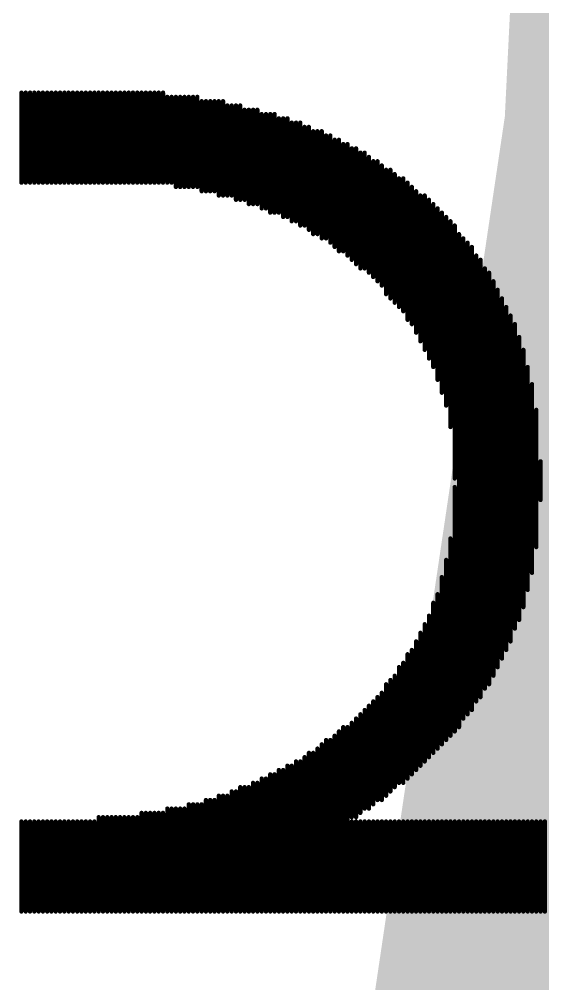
# Model space of a CAD drawing. Header units: millimetres. Extents: x 1.42 to 4.09, y 1.63 to 4.12.
# Drawn here: x 3.6875 to 3.7351, y 2.6854 to 2.7731 of the extents above; entities that cross this region are included whole.
import ezdxf

# ---------------------------------------------------------------- set-up
doc = ezdxf.new("R2010")
doc.units = ezdxf.units.MM
doc.header["$MEASUREMENT"] = 0
for name, color, linetype in [('BottomOverlay', 54, 'Continuous'), ('Mechanical1', 6, 'Continuous'), ('Mechanical3', 76, 'Continuous')]:
    doc.layers.add(name, color=color, linetype=linetype)

msp = doc.modelspace()

# ---------------------------------------------------------------- linework, layer by layer
at = {"layer": 'BottomOverlay', "const_width": 0.00039}
for points in [[(3.687733, 2.758285), (3.687733, 2.766475)], [(3.688123, 2.758285), (3.688123, 2.766475)], [(3.688513, 2.758285), (3.688513, 2.766475)], [(3.688903, 2.758285), (3.688903, 2.766475)], [(3.689293, 2.758285), (3.689293, 2.766475)], [(3.689683, 2.758285), (3.689683, 2.766475)], [(3.690073, 2.758285), (3.690073, 2.766475)], [(3.690463, 2.758285), (3.690463, 2.766475)], [(3.690853, 2.758285), (3.690853, 2.766475)], [(3.691243, 2.758285), (3.691243, 2.766475)], [(3.691633, 2.758285), (3.691633, 2.766475)], [(3.692023, 2.758285), (3.692023, 2.766475)], [(3.692413, 2.758285), (3.692413, 2.766475)], [(3.692803, 2.758285), (3.692803, 2.766475)], [(3.693193, 2.758285), (3.693193, 2.766475)], [(3.693583, 2.758285), (3.693583, 2.766475)], [(3.693973, 2.758285), (3.693973, 2.766475)], [(3.694363, 2.758285), (3.694363, 2.766475)], [(3.694753, 2.758285), (3.694753, 2.766475)], [(3.695143, 2.758285), (3.695143, 2.766475)], [(3.695533, 2.758285), (3.695533, 2.766475)], [(3.695923, 2.758285), (3.695923, 2.766475)], [(3.696313, 2.758285), (3.696313, 2.766475)], [(3.696703, 2.758285), (3.696703, 2.766475)], [(3.697093, 2.758285), (3.697093, 2.766475)], [(3.697483, 2.758285), (3.697483, 2.766475)], [(3.697873, 2.758285), (3.697873, 2.766475)], [(3.698263, 2.758285), (3.698263, 2.766475)], [(3.698653, 2.758285), (3.698653, 2.766475)], [(3.699043, 2.758285), (3.699043, 2.766475)], [(3.699433, 2.758285), (3.699433, 2.766475)], [(3.699823, 2.758285), (3.699823, 2.766475)], [(3.700213, 2.758285), (3.700213, 2.766475)], [(3.700603, 2.758285), (3.700603, 2.766475)], [(3.700993, 2.758285), (3.700993, 2.766085)], [(3.701383, 2.758285), (3.701383, 2.766085)], [(3.701773, 2.757895), (3.701773, 2.766085)], [(3.702163, 2.757895), (3.702163, 2.766085)], [(3.702553, 2.757895), (3.702553, 2.766085)], [(3.702943, 2.757895), (3.702943, 2.766085)], [(3.703333, 2.757895), (3.703333, 2.766085)], [(3.703723, 2.757895), (3.703723, 2.766085)], [(3.704113, 2.757505), (3.704113, 2.765695)], [(3.704503, 2.757505), (3.704503, 2.765695)], [(3.704893, 2.757505), (3.704893, 2.765695)], [(3.705283, 2.757505), (3.705283, 2.765695)], [(3.705673, 2.757115), (3.705673, 2.765695)], [(3.706063, 2.757115), (3.706063, 2.765695)], [(3.706453, 2.757115), (3.706453, 2.765305)], [(3.706843, 2.757115), (3.706843, 2.765305)], [(3.707233, 2.756725), (3.707233, 2.765305)], [(3.707623, 2.756725), (3.707623, 2.765305)], [(3.708013, 2.756725), (3.708013, 2.764915)], [(3.708403, 2.756335), (3.708403, 2.764915)], [(3.708793, 2.756335), (3.708793, 2.764915)], [(3.709183, 2.756335), (3.709183, 2.764915)], [(3.709573, 2.755945), (3.709573, 2.764525)], [(3.709963, 2.755945), (3.709963, 2.764525)], [(3.710353, 2.755555), (3.710353, 2.764525)], [(3.710743, 2.755555), (3.710743, 2.764525)], [(3.711133, 2.755555), (3.711133, 2.764135)], [(3.711523, 2.755165), (3.711523, 2.764135)], [(3.711913, 2.755165), (3.711913, 2.764135)], [(3.712303, 2.754775), (3.712303, 2.763745)], [(3.712693, 2.754775), (3.712693, 2.763745)], [(3.713083, 2.754385), (3.713083, 2.763745)], [(3.713473, 2.754385), (3.713473, 2.763355)], [(3.713863, 2.753995), (3.713863, 2.763355)], [(3.714253, 2.753605), (3.714253, 2.762965)], [(3.714643, 2.753605), (3.714643, 2.762965)], [(3.715033, 2.753215), (3.715033, 2.762965)], [(3.715423, 2.753215), (3.715423, 2.762575)], [(3.715813, 2.752825), (3.715813, 2.762575)], [(3.716203, 2.752435), (3.716203, 2.762185)], [(3.716593, 2.752045), (3.716593, 2.762185)], [(3.716983, 2.752045), (3.716983, 2.761795)], [(3.717373, 2.751655), (3.717373, 2.761795)], [(3.717763, 2.751265), (3.717763, 2.761405)], [(3.718153, 2.750875), (3.718153, 2.761405)], [(3.718543, 2.750485), (3.718543, 2.761015)], [(3.718933, 2.750485), (3.718933, 2.761015)], [(3.719323, 2.750095), (3.719323, 2.760625)], [(3.719713, 2.749705), (3.719713, 2.760235)], [(3.720103, 2.749315), (3.720103, 2.760235)], [(3.720493, 2.748925), (3.720493, 2.759845)], [(3.720883, 2.748145), (3.720883, 2.759455)], [(3.721273, 2.747755), (3.721273, 2.759455)], [(3.721663, 2.747365), (3.721663, 2.759065)], [(3.722053, 2.746975), (3.722053, 2.758675)], [(3.722443, 2.746585), (3.722443, 2.758675)], [(3.722833, 2.745805), (3.722833, 2.758285)], [(3.723223, 2.745415), (3.723223, 2.757895)], [(3.723613, 2.744635), (3.723613, 2.757505)], [(3.724003, 2.743855), (3.724003, 2.757115)], [(3.724393, 2.743075), (3.724393, 2.757115)], [(3.724783, 2.742295), (3.724783, 2.756725)], [(3.725173, 2.741515), (3.725173, 2.756335)], [(3.725563, 2.740345), (3.725563, 2.755945)], [(3.725953, 2.739175), (3.725953, 2.755555)], [(3.726343, 2.738005), (3.726343, 2.755165)], [(3.726733, 2.736055), (3.726733, 2.754775)], [(3.727123, 2.731375), (3.727123, 2.754385)], [(3.727513, 2.708755), (3.727513, 2.753605)], [(3.727903, 2.709535), (3.727903, 2.753215)], [(3.728293, 2.709925), (3.728293, 2.752825)], [(3.728683, 2.710315), (3.728683, 2.752435)], [(3.729073, 2.711095), (3.729073, 2.751655)], [(3.729463, 2.711485), (3.729463, 2.751265)], [(3.729853, 2.712265), (3.729853, 2.750485)], [(3.730243, 2.712655), (3.730243, 2.750095)], [(3.730633, 2.713435), (3.730633, 2.749315)], [(3.731023, 2.714215), (3.731023, 2.748535)], [(3.731413, 2.714995), (3.731413, 2.747755)], [(3.731803, 2.715775), (3.731803, 2.746975)], [(3.732193, 2.716555), (3.732193, 2.746195)], [(3.732583, 2.717725), (3.732583, 2.745415)], [(3.732973, 2.718505), (3.732973, 2.744245)], [(3.733363, 2.719675), (3.733363, 2.743075)], [(3.733753, 2.721235), (3.733753, 2.741515)], [(3.734143, 2.722795), (3.734143, 2.739955)], [(3.734533, 2.725135), (3.734533, 2.737615)], [(3.734923, 2.729425), (3.734923, 2.732935)], [(3.727123, 2.708365), (3.727123, 2.730595)], [(3.726733, 2.707975), (3.726733, 2.725915)], [(3.726343, 2.707585), (3.726343, 2.723965)], [(3.725953, 2.707195), (3.725953, 2.722405)], [(3.725563, 2.706805), (3.725563, 2.720845)], [(3.725173, 2.706415), (3.725173, 2.720065)], [(3.724783, 2.706025), (3.724783, 2.718895)], [(3.724393, 2.705635), (3.724393, 2.718115)], [(3.724003, 2.705245), (3.724003, 2.717335)], [(3.723613, 2.704855), (3.723613, 2.716555)], [(3.722833, 2.704075), (3.722833, 2.715385)], [(3.723223, 2.704465), (3.723223, 2.715775)], [(3.722053, 2.703685), (3.722053, 2.714215)], [(3.722443, 2.703685), (3.722443, 2.714605)], [(3.721663, 2.703295), (3.721663, 2.713435)], [(3.720883, 2.702515), (3.720883, 2.712655)], [(3.721273, 2.702905), (3.721273, 2.713045)], [(3.720493, 2.702125), (3.720493, 2.711875)], [(3.719323, 2.701345), (3.719323, 2.710705)], [(3.719713, 2.701735), (3.719713, 2.711095)], [(3.720103, 2.702125), (3.720103, 2.711485)], [(3.718543, 2.700955), (3.718543, 2.709925)], [(3.718933, 2.701345), (3.718933, 2.710315)], [(3.717763, 2.700565), (3.717763, 2.709145)], [(3.718153, 2.700565), (3.718153, 2.709535)], [(3.716593, 2.691985), (3.716593, 2.708365)], [(3.716983, 2.691985), (3.716983, 2.708755)], [(3.717373, 2.691985), (3.717373, 2.708755)], [(3.715033, 2.691985), (3.715033, 2.707195)], [(3.715423, 2.691985), (3.715423, 2.707585)], [(3.715813, 2.691985), (3.715813, 2.707585)], [(3.716203, 2.691985), (3.716203, 2.707975)], [(3.713863, 2.691985), (3.713863, 2.706415)], [(3.714253, 2.691985), (3.714253, 2.706415)], [(3.714643, 2.691985), (3.714643, 2.706805)], [(3.712693, 2.691985), (3.712693, 2.705635)], [(3.713083, 2.691985), (3.713083, 2.705635)], [(3.713473, 2.691985), (3.713473, 2.706025)], [(3.711133, 2.691985), (3.711133, 2.704855)], [(3.711523, 2.691985), (3.711523, 2.704855)], [(3.711913, 2.691985), (3.711913, 2.705245)], [(3.712303, 2.691985), (3.712303, 2.705245)], [(3.708793, 2.691985), (3.708793, 2.703685)], [(3.709183, 2.691985), (3.709183, 2.703685)], [(3.709573, 2.691985), (3.709573, 2.704075)], [(3.709963, 2.691985), (3.709963, 2.704075)], [(3.710353, 2.691985), (3.710353, 2.704465)], [(3.710743, 2.691985), (3.710743, 2.704465)], [(3.706843, 2.691985), (3.706843, 2.702905)], [(3.707233, 2.691985), (3.707233, 2.702905)], [(3.707623, 2.691985), (3.707623, 2.703295)], [(3.708013, 2.691985), (3.708013, 2.703295)], [(3.708403, 2.691985), (3.708403, 2.703295)], [(3.704503, 2.691985), (3.704503, 2.702125)], [(3.704893, 2.691985), (3.704893, 2.702125)], [(3.705283, 2.691985), (3.705283, 2.702125)], [(3.705673, 2.691985), (3.705673, 2.702515)], [(3.706063, 2.691985), (3.706063, 2.702515)], [(3.706453, 2.691985), (3.706453, 2.702515)], [(3.700993, 2.691985), (3.700993, 2.701345)], [(3.701383, 2.691985), (3.701383, 2.701345)], [(3.701773, 2.691985), (3.701773, 2.701345)], [(3.702163, 2.691985), (3.702163, 2.701345)], [(3.702553, 2.691985), (3.702553, 2.701345)], [(3.702943, 2.691985), (3.702943, 2.701735)], [(3.703333, 2.691985), (3.703333, 2.701735)], [(3.703723, 2.691985), (3.703723, 2.701735)], [(3.704113, 2.691985), (3.704113, 2.701735)], [(3.687733, 2.691985), (3.687733, 2.700175)], [(3.688123, 2.691985), (3.688123, 2.700175)], [(3.688513, 2.691985), (3.688513, 2.700175)], [(3.688903, 2.691985), (3.688903, 2.700175)], [(3.689293, 2.691985), (3.689293, 2.700175)], [(3.689683, 2.691985), (3.689683, 2.700175)], [(3.690073, 2.691985), (3.690073, 2.700175)], [(3.690463, 2.691985), (3.690463, 2.700175)], [(3.690853, 2.691985), (3.690853, 2.700175)], [(3.691243, 2.691985), (3.691243, 2.700175)], [(3.691633, 2.691985), (3.691633, 2.700175)], [(3.692023, 2.691985), (3.692023, 2.700175)], [(3.692413, 2.691985), (3.692413, 2.700175)], [(3.692803, 2.691985), (3.692803, 2.700175)], [(3.693193, 2.691985), (3.693193, 2.700175)], [(3.693583, 2.691985), (3.693583, 2.700175)], [(3.693973, 2.691985), (3.693973, 2.700175)], [(3.694363, 2.691985), (3.694363, 2.700175)], [(3.694753, 2.691985), (3.694753, 2.700565)], [(3.695143, 2.691985), (3.695143, 2.700565)], [(3.695533, 2.691985), (3.695533, 2.700565)], [(3.695923, 2.691985), (3.695923, 2.700565)], [(3.696313, 2.691985), (3.696313, 2.700565)], [(3.696703, 2.691985), (3.696703, 2.700565)], [(3.697093, 2.691985), (3.697093, 2.700565)], [(3.697483, 2.691985), (3.697483, 2.700565)], [(3.697873, 2.691985), (3.697873, 2.700565)], [(3.698263, 2.691985), (3.698263, 2.700565)], [(3.698653, 2.691985), (3.698653, 2.700955)], [(3.699043, 2.691985), (3.699043, 2.700955)], [(3.699433, 2.691985), (3.699433, 2.700955)], [(3.699823, 2.691985), (3.699823, 2.700955)], [(3.700213, 2.691985), (3.700213, 2.700955)], [(3.700603, 2.691985), (3.700603, 2.700955)], [(3.717763, 2.691985), (3.717763, 2.700175)], [(3.718153, 2.691985), (3.718153, 2.700175)], [(3.718543, 2.691985), (3.718543, 2.700175)], [(3.718933, 2.691985), (3.718933, 2.700175)], [(3.719323, 2.691985), (3.719323, 2.700175)], [(3.719713, 2.691985), (3.719713, 2.700175)], [(3.720103, 2.691985), (3.720103, 2.700175)], [(3.720493, 2.691985), (3.720493, 2.700175)], [(3.720883, 2.691985), (3.720883, 2.700175)], [(3.721273, 2.691985), (3.721273, 2.700175)], [(3.721663, 2.691985), (3.721663, 2.700175)], [(3.722053, 2.691985), (3.722053, 2.700175)], [(3.722443, 2.691985), (3.722443, 2.700175)], [(3.722833, 2.691985), (3.722833, 2.700175)], [(3.723223, 2.691985), (3.723223, 2.700175)], [(3.723613, 2.691985), (3.723613, 2.700175)], [(3.724003, 2.691985), (3.724003, 2.700175)], [(3.724393, 2.691985), (3.724393, 2.700175)], [(3.724783, 2.691985), (3.724783, 2.700175)], [(3.725173, 2.691985), (3.725173, 2.700175)], [(3.725563, 2.691985), (3.725563, 2.700175)], [(3.725953, 2.691985), (3.725953, 2.700175)], [(3.726343, 2.691985), (3.726343, 2.700175)], [(3.726733, 2.691985), (3.726733, 2.700175)], [(3.727123, 2.691985), (3.727123, 2.700175)], [(3.727513, 2.691985), (3.727513, 2.700175)], [(3.727903, 2.691985), (3.727903, 2.700175)], [(3.728293, 2.691985), (3.728293, 2.700175)], [(3.728683, 2.691985), (3.728683, 2.700175)], [(3.729073, 2.691985), (3.729073, 2.700175)], [(3.729463, 2.691985), (3.729463, 2.700175)], [(3.729853, 2.691985), (3.729853, 2.700175)], [(3.730243, 2.691985), (3.730243, 2.700175)], [(3.730633, 2.691985), (3.730633, 2.700175)], [(3.731023, 2.691985), (3.731023, 2.700175)], [(3.731413, 2.691985), (3.731413, 2.700175)], [(3.731803, 2.691985), (3.731803, 2.700175)], [(3.732193, 2.691985), (3.732193, 2.700175)], [(3.732583, 2.691985), (3.732583, 2.700175)], [(3.732973, 2.691985), (3.732973, 2.700175)], [(3.733363, 2.691985), (3.733363, 2.700175)], [(3.733753, 2.691985), (3.733753, 2.700175)], [(3.734143, 2.691985), (3.734143, 2.700175)], [(3.734533, 2.691985), (3.734533, 2.700175)], [(3.734923, 2.691985), (3.734923, 2.700175)], [(3.735313, 2.691985), (3.735313, 2.700175)]]:
    msp.add_lwpolyline(points, dxfattribs=at)
at = {"layer": 'BottomOverlay', "const_width": 0.000195}
for points in [[(3.687635, 2.766475, 1), (3.68783, 2.766475, 1)], [(3.688025, 2.766475, 1), (3.68822, 2.766475, 1)], [(3.688415, 2.766475, 1), (3.68861, 2.766475, 1)], [(3.688805, 2.766475, 1), (3.689, 2.766475, 1)], [(3.689195, 2.766475, 1), (3.68939, 2.766475, 1)], [(3.689585, 2.766475, 1), (3.68978, 2.766475, 1)], [(3.689975, 2.766475, 1), (3.69017, 2.766475, 1)], [(3.690365, 2.766475, 1), (3.69056, 2.766475, 1)], [(3.690755, 2.766475, 1), (3.69095, 2.766475, 1)], [(3.691145, 2.766475, 1), (3.69134, 2.766475, 1)], [(3.691535, 2.766475, 1), (3.69173, 2.766475, 1)], [(3.691925, 2.766475, 1), (3.69212, 2.766475, 1)], [(3.692315, 2.766475, 1), (3.69251, 2.766475, 1)], [(3.692705, 2.766475, 1), (3.6929, 2.766475, 1)], [(3.693095, 2.766475, 1), (3.69329, 2.766475, 1)], [(3.693485, 2.766475, 1), (3.69368, 2.766475, 1)], [(3.693875, 2.766475, 1), (3.69407, 2.766475, 1)], [(3.694265, 2.766475, 1), (3.69446, 2.766475, 1)], [(3.694655, 2.766475, 1), (3.69485, 2.766475, 1)], [(3.695045, 2.766475, 1), (3.69524, 2.766475, 1)], [(3.695435, 2.766475, 1), (3.69563, 2.766475, 1)], [(3.695825, 2.766475, 1), (3.69602, 2.766475, 1)], [(3.696215, 2.766475, 1), (3.69641, 2.766475, 1)], [(3.696605, 2.766475, 1), (3.6968, 2.766475, 1)], [(3.696995, 2.766475, 1), (3.69719, 2.766475, 1)], [(3.697385, 2.766475, 1), (3.69758, 2.766475, 1)], [(3.697775, 2.766475, 1), (3.69797, 2.766475, 1)], [(3.698165, 2.766475, 1), (3.69836, 2.766475, 1)], [(3.698555, 2.766475, 1), (3.69875, 2.766475, 1)], [(3.698945, 2.766475, 1), (3.69914, 2.766475, 1)], [(3.699335, 2.766475, 1), (3.69953, 2.766475, 1)], [(3.699725, 2.766475, 1), (3.69992, 2.766475, 1)], [(3.700115, 2.766475, 1), (3.70031, 2.766475, 1)], [(3.700505, 2.766475, 1), (3.7007, 2.766475, 1)], [(3.700895, 2.766085, 1), (3.70109, 2.766085, 1)], [(3.701285, 2.766085, 1), (3.70148, 2.766085, 1)], [(3.701675, 2.766085, 1), (3.70187, 2.766085, 1)], [(3.702065, 2.766085, 1), (3.70226, 2.766085, 1)], [(3.702455, 2.766085, 1), (3.70265, 2.766085, 1)], [(3.702845, 2.766085, 1), (3.70304, 2.766085, 1)], [(3.703235, 2.766085, 1), (3.70343, 2.766085, 1)], [(3.703625, 2.766085, 1), (3.70382, 2.766085, 1)], [(3.704015, 2.765695, 1), (3.70421, 2.765695, 1)], [(3.704405, 2.765695, 1), (3.7046, 2.765695, 1)], [(3.704795, 2.765695, 1), (3.70499, 2.765695, 1)], [(3.705185, 2.765695, 1), (3.70538, 2.765695, 1)], [(3.705575, 2.765695, 1), (3.70577, 2.765695, 1)], [(3.705965, 2.765695, 1), (3.70616, 2.765695, 1)], [(3.706355, 2.765305, 1), (3.70655, 2.765305, 1)], [(3.706745, 2.765305, 1), (3.70694, 2.765305, 1)], [(3.707135, 2.765305, 1), (3.70733, 2.765305, 1)], [(3.707525, 2.765305, 1), (3.70772, 2.765305, 1)], [(3.707915, 2.764915, 1), (3.70811, 2.764915, 1)], [(3.708305, 2.764915, 1), (3.7085, 2.764915, 1)], [(3.708695, 2.764915, 1), (3.70889, 2.764915, 1)], [(3.709085, 2.764915, 1), (3.70928, 2.764915, 1)], [(3.709475, 2.764525, 1), (3.70967, 2.764525, 1)], [(3.709865, 2.764525, 1), (3.71006, 2.764525, 1)], [(3.710255, 2.764525, 1), (3.71045, 2.764525, 1)], [(3.710645, 2.764525, 1), (3.71084, 2.764525, 1)], [(3.711035, 2.764135, 1), (3.71123, 2.764135, 1)], [(3.711425, 2.764135, 1), (3.71162, 2.764135, 1)], [(3.711815, 2.764135, 1), (3.71201, 2.764135, 1)], [(3.712205, 2.763745, 1), (3.7124, 2.763745, 1)], [(3.712595, 2.763745, 1), (3.71279, 2.763745, 1)], [(3.712985, 2.763745, 1), (3.71318, 2.763745, 1)], [(3.713375, 2.763355, 1), (3.71357, 2.763355, 1)], [(3.713765, 2.763355, 1), (3.71396, 2.763355, 1)], [(3.714155, 2.762965, 1), (3.71435, 2.762965, 1)], [(3.714545, 2.762965, 1), (3.71474, 2.762965, 1)], [(3.714935, 2.762965, 1), (3.71513, 2.762965, 1)], [(3.715325, 2.762575, 1), (3.71552, 2.762575, 1)], [(3.715715, 2.762575, 1), (3.71591, 2.762575, 1)], [(3.716105, 2.762185, 1), (3.7163, 2.762185, 1)], [(3.716495, 2.762185, 1), (3.71669, 2.762185, 1)], [(3.716885, 2.761795, 1), (3.71708, 2.761795, 1)], [(3.717275, 2.761795, 1), (3.71747, 2.761795, 1)], [(3.717665, 2.761405, 1), (3.71786, 2.761405, 1)], [(3.718055, 2.761405, 1), (3.71825, 2.761405, 1)], [(3.718445, 2.761015, 1), (3.71864, 2.761015, 1)], [(3.718835, 2.761015, 1), (3.71903, 2.761015, 1)], [(3.719225, 2.760625, 1), (3.71942, 2.760625, 1)], [(3.719615, 2.760235, 1), (3.71981, 2.760235, 1)], [(3.720005, 2.760235, 1), (3.7202, 2.760235, 1)], [(3.720395, 2.759845, 1), (3.72059, 2.759845, 1)], [(3.720785, 2.759455, 1), (3.72098, 2.759455, 1)], [(3.721175, 2.759455, 1), (3.72137, 2.759455, 1)], [(3.721565, 2.759065, 1), (3.72176, 2.759065, 1)], [(3.687635, 2.758285, 1), (3.68783, 2.758285, 1)], [(3.688025, 2.758285, 1), (3.68822, 2.758285, 1)], [(3.688415, 2.758285, 1), (3.68861, 2.758285, 1)], [(3.688805, 2.758285, 1), (3.689, 2.758285, 1)], [(3.689195, 2.758285, 1), (3.68939, 2.758285, 1)], [(3.689585, 2.758285, 1), (3.68978, 2.758285, 1)], [(3.689975, 2.758285, 1), (3.69017, 2.758285, 1)], [(3.690365, 2.758285, 1), (3.69056, 2.758285, 1)], [(3.690755, 2.758285, 1), (3.69095, 2.758285, 1)], [(3.691145, 2.758285, 1), (3.69134, 2.758285, 1)], [(3.691535, 2.758285, 1), (3.69173, 2.758285, 1)], [(3.691925, 2.758285, 1), (3.69212, 2.758285, 1)], [(3.692315, 2.758285, 1), (3.69251, 2.758285, 1)], [(3.692705, 2.758285, 1), (3.6929, 2.758285, 1)], [(3.693095, 2.758285, 1), (3.69329, 2.758285, 1)], [(3.693485, 2.758285, 1), (3.69368, 2.758285, 1)], [(3.693875, 2.758285, 1), (3.69407, 2.758285, 1)], [(3.694265, 2.758285, 1), (3.69446, 2.758285, 1)], [(3.694655, 2.758285, 1), (3.69485, 2.758285, 1)], [(3.695045, 2.758285, 1), (3.69524, 2.758285, 1)], [(3.695435, 2.758285, 1), (3.69563, 2.758285, 1)], [(3.695825, 2.758285, 1), (3.69602, 2.758285, 1)], [(3.696215, 2.758285, 1), (3.69641, 2.758285, 1)], [(3.696605, 2.758285, 1), (3.6968, 2.758285, 1)], [(3.696995, 2.758285, 1), (3.69719, 2.758285, 1)], [(3.697385, 2.758285, 1), (3.69758, 2.758285, 1)], [(3.697775, 2.758285, 1), (3.69797, 2.758285, 1)], [(3.698165, 2.758285, 1), (3.69836, 2.758285, 1)], [(3.698555, 2.758285, 1), (3.69875, 2.758285, 1)], [(3.698945, 2.758285, 1), (3.69914, 2.758285, 1)], [(3.699335, 2.758285, 1), (3.69953, 2.758285, 1)], [(3.699725, 2.758285, 1), (3.69992, 2.758285, 1)], [(3.700115, 2.758285, 1), (3.70031, 2.758285, 1)], [(3.700505, 2.758285, 1), (3.7007, 2.758285, 1)], [(3.700895, 2.758285, 1), (3.70109, 2.758285, 1)], [(3.701285, 2.758285, 1), (3.70148, 2.758285, 1)], [(3.721955, 2.758675, 1), (3.72215, 2.758675, 1)], [(3.722345, 2.758675, 1), (3.72254, 2.758675, 1)], [(3.722735, 2.758285, 1), (3.72293, 2.758285, 1)], [(3.701675, 2.757895, 1), (3.70187, 2.757895, 1)], [(3.702065, 2.757895, 1), (3.70226, 2.757895, 1)], [(3.702455, 2.757895, 1), (3.70265, 2.757895, 1)], [(3.702845, 2.757895, 1), (3.70304, 2.757895, 1)], [(3.703235, 2.757895, 1), (3.70343, 2.757895, 1)], [(3.703625, 2.757895, 1), (3.70382, 2.757895, 1)], [(3.704015, 2.757505, 1), (3.70421, 2.757505, 1)], [(3.704405, 2.757505, 1), (3.7046, 2.757505, 1)], [(3.704795, 2.757505, 1), (3.70499, 2.757505, 1)], [(3.705185, 2.757505, 1), (3.70538, 2.757505, 1)], [(3.723125, 2.757895, 1), (3.72332, 2.757895, 1)], [(3.723515, 2.757505, 1), (3.72371, 2.757505, 1)], [(3.705575, 2.757115, 1), (3.70577, 2.757115, 1)], [(3.705965, 2.757115, 1), (3.70616, 2.757115, 1)], [(3.706355, 2.757115, 1), (3.70655, 2.757115, 1)], [(3.706745, 2.757115, 1), (3.70694, 2.757115, 1)], [(3.707135, 2.756725, 1), (3.70733, 2.756725, 1)], [(3.707525, 2.756725, 1), (3.70772, 2.756725, 1)], [(3.707915, 2.756725, 1), (3.70811, 2.756725, 1)], [(3.708305, 2.756335, 1), (3.7085, 2.756335, 1)], [(3.708695, 2.756335, 1), (3.70889, 2.756335, 1)], [(3.709085, 2.756335, 1), (3.70928, 2.756335, 1)], [(3.723905, 2.757115, 1), (3.7241, 2.757115, 1)], [(3.724295, 2.757115, 1), (3.72449, 2.757115, 1)], [(3.724685, 2.756725, 1), (3.72488, 2.756725, 1)], [(3.725075, 2.756335, 1), (3.72527, 2.756335, 1)], [(3.709475, 2.755945, 1), (3.70967, 2.755945, 1)], [(3.709865, 2.755945, 1), (3.71006, 2.755945, 1)], [(3.710255, 2.755555, 1), (3.71045, 2.755555, 1)], [(3.710645, 2.755555, 1), (3.71084, 2.755555, 1)], [(3.711035, 2.755555, 1), (3.71123, 2.755555, 1)], [(3.725465, 2.755945, 1), (3.72566, 2.755945, 1)], [(3.725855, 2.755555, 1), (3.72605, 2.755555, 1)], [(3.711425, 2.755165, 1), (3.71162, 2.755165, 1)], [(3.711815, 2.755165, 1), (3.71201, 2.755165, 1)], [(3.712205, 2.754775, 1), (3.7124, 2.754775, 1)], [(3.712595, 2.754775, 1), (3.71279, 2.754775, 1)], [(3.726245, 2.755165, 1), (3.72644, 2.755165, 1)], [(3.726635, 2.754775, 1), (3.72683, 2.754775, 1)], [(3.712985, 2.754385, 1), (3.71318, 2.754385, 1)], [(3.713375, 2.754385, 1), (3.71357, 2.754385, 1)], [(3.713765, 2.753995, 1), (3.71396, 2.753995, 1)], [(3.727025, 2.754385, 1), (3.72722, 2.754385, 1)], [(3.714155, 2.753605, 1), (3.71435, 2.753605, 1)], [(3.714545, 2.753605, 1), (3.71474, 2.753605, 1)], [(3.714935, 2.753215, 1), (3.71513, 2.753215, 1)], [(3.715325, 2.753215, 1), (3.71552, 2.753215, 1)], [(3.715715, 2.752825, 1), (3.71591, 2.752825, 1)], [(3.727415, 2.753605, 1), (3.72761, 2.753605, 1)], [(3.727805, 2.753215, 1), (3.728, 2.753215, 1)], [(3.728195, 2.752825, 1), (3.72839, 2.752825, 1)], [(3.716105, 2.752435, 1), (3.7163, 2.752435, 1)], [(3.716495, 2.752045, 1), (3.71669, 2.752045, 1)], [(3.716885, 2.752045, 1), (3.71708, 2.752045, 1)], [(3.728585, 2.752435, 1), (3.72878, 2.752435, 1)], [(3.717275, 2.751655, 1), (3.71747, 2.751655, 1)], [(3.717665, 2.751265, 1), (3.71786, 2.751265, 1)], [(3.728975, 2.751655, 1), (3.72917, 2.751655, 1)], [(3.729365, 2.751265, 1), (3.72956, 2.751265, 1)], [(3.718055, 2.750875, 1), (3.71825, 2.750875, 1)], [(3.718445, 2.750485, 1), (3.71864, 2.750485, 1)], [(3.718835, 2.750485, 1), (3.71903, 2.750485, 1)], [(3.729755, 2.750485, 1), (3.72995, 2.750485, 1)], [(3.719225, 2.750095, 1), (3.71942, 2.750095, 1)], [(3.719615, 2.749705, 1), (3.71981, 2.749705, 1)], [(3.720005, 2.749315, 1), (3.7202, 2.749315, 1)], [(3.730145, 2.750095, 1), (3.73034, 2.750095, 1)], [(3.730535, 2.749315, 1), (3.73073, 2.749315, 1)], [(3.720395, 2.748925, 1), (3.72059, 2.748925, 1)], [(3.730925, 2.748535, 1), (3.73112, 2.748535, 1)], [(3.720785, 2.748145, 1), (3.72098, 2.748145, 1)], [(3.721175, 2.747755, 1), (3.72137, 2.747755, 1)], [(3.731315, 2.747755, 1), (3.73151, 2.747755, 1)], [(3.721565, 2.747365, 1), (3.72176, 2.747365, 1)], [(3.721955, 2.746975, 1), (3.72215, 2.746975, 1)], [(3.731705, 2.746975, 1), (3.7319, 2.746975, 1)], [(3.722345, 2.746585, 1), (3.72254, 2.746585, 1)], [(3.722735, 2.745805, 1), (3.72293, 2.745805, 1)], [(3.732095, 2.746195, 1), (3.73229, 2.746195, 1)], [(3.723125, 2.745415, 1), (3.72332, 2.745415, 1)], [(3.732485, 2.745415, 1), (3.73268, 2.745415, 1)], [(3.723515, 2.744635, 1), (3.72371, 2.744635, 1)], [(3.732875, 2.744245, 1), (3.73307, 2.744245, 1)], [(3.723905, 2.743855, 1), (3.7241, 2.743855, 1)], [(3.724295, 2.743075, 1), (3.72449, 2.743075, 1)], [(3.724685, 2.742295, 1), (3.72488, 2.742295, 1)], [(3.733265, 2.743075, 1), (3.73346, 2.743075, 1)], [(3.725075, 2.741515, 1), (3.72527, 2.741515, 1)], [(3.733655, 2.741515, 1), (3.73385, 2.741515, 1)], [(3.725465, 2.740345, 1), (3.72566, 2.740345, 1)], [(3.734045, 2.739955, 1), (3.73424, 2.739955, 1)], [(3.725855, 2.739175, 1), (3.72605, 2.739175, 1)], [(3.726245, 2.738005, 1), (3.72644, 2.738005, 1)], [(3.734435, 2.737615, 1), (3.73463, 2.737615, 1)], [(3.726635, 2.736055, 1), (3.72683, 2.736055, 1)], [(3.734825, 2.732935, 1), (3.73502, 2.732935, 1)], [(3.727025, 2.731375, 1), (3.72722, 2.731375, 1)], [(3.727025, 2.730595, 1), (3.72722, 2.730595, 1)], [(3.734825, 2.729425, 1), (3.73502, 2.729425, 1)], [(3.726635, 2.725915, 1), (3.72683, 2.725915, 1)], [(3.734435, 2.725135, 1), (3.73463, 2.725135, 1)], [(3.726245, 2.723965, 1), (3.72644, 2.723965, 1)], [(3.725855, 2.722405, 1), (3.72605, 2.722405, 1)], [(3.734045, 2.722795, 1), (3.73424, 2.722795, 1)], [(3.733655, 2.721235, 1), (3.73385, 2.721235, 1)], [(3.725465, 2.720845, 1), (3.72566, 2.720845, 1)], [(3.725075, 2.720065, 1), (3.72527, 2.720065, 1)], [(3.733265, 2.719675, 1), (3.73346, 2.719675, 1)], [(3.724685, 2.718895, 1), (3.72488, 2.718895, 1)], [(3.724295, 2.718115, 1), (3.72449, 2.718115, 1)], [(3.732485, 2.717725, 1), (3.73268, 2.717725, 1)], [(3.732875, 2.718505, 1), (3.73307, 2.718505, 1)], [(3.723905, 2.717335, 1), (3.7241, 2.717335, 1)], [(3.723515, 2.716555, 1), (3.72371, 2.716555, 1)], [(3.732095, 2.716555, 1), (3.73229, 2.716555, 1)], [(3.722735, 2.715385, 1), (3.72293, 2.715385, 1)], [(3.723125, 2.715775, 1), (3.72332, 2.715775, 1)], [(3.731705, 2.715775, 1), (3.7319, 2.715775, 1)], [(3.721955, 2.714215, 1), (3.72215, 2.714215, 1)], [(3.722345, 2.714605, 1), (3.72254, 2.714605, 1)], [(3.730925, 2.714215, 1), (3.73112, 2.714215, 1)], [(3.731315, 2.714995, 1), (3.73151, 2.714995, 1)], [(3.721565, 2.713435, 1), (3.72176, 2.713435, 1)], [(3.730535, 2.713435, 1), (3.73073, 2.713435, 1)], [(3.720785, 2.712655, 1), (3.72098, 2.712655, 1)], [(3.721175, 2.713045, 1), (3.72137, 2.713045, 1)], [(3.730145, 2.712655, 1), (3.73034, 2.712655, 1)], [(3.720395, 2.711875, 1), (3.72059, 2.711875, 1)], [(3.729755, 2.712265, 1), (3.72995, 2.712265, 1)], [(3.719225, 2.710705, 1), (3.71942, 2.710705, 1)], [(3.719615, 2.711095, 1), (3.71981, 2.711095, 1)], [(3.720005, 2.711485, 1), (3.7202, 2.711485, 1)], [(3.728975, 2.711095, 1), (3.72917, 2.711095, 1)], [(3.729365, 2.711485, 1), (3.72956, 2.711485, 1)], [(3.718445, 2.709925, 1), (3.71864, 2.709925, 1)], [(3.718835, 2.710315, 1), (3.71903, 2.710315, 1)], [(3.728195, 2.709925, 1), (3.72839, 2.709925, 1)], [(3.728585, 2.710315, 1), (3.72878, 2.710315, 1)], [(3.717665, 2.709145, 1), (3.71786, 2.709145, 1)], [(3.718055, 2.709535, 1), (3.71825, 2.709535, 1)], [(3.727805, 2.709535, 1), (3.728, 2.709535, 1)], [(3.716495, 2.708365, 1), (3.71669, 2.708365, 1)], [(3.716885, 2.708755, 1), (3.71708, 2.708755, 1)], [(3.717275, 2.708755, 1), (3.71747, 2.708755, 1)], [(3.727025, 2.708365, 1), (3.72722, 2.708365, 1)], [(3.727415, 2.708755, 1), (3.72761, 2.708755, 1)], [(3.714935, 2.707195, 1), (3.71513, 2.707195, 1)], [(3.715325, 2.707585, 1), (3.71552, 2.707585, 1)], [(3.715715, 2.707585, 1), (3.71591, 2.707585, 1)], [(3.716105, 2.707975, 1), (3.7163, 2.707975, 1)], [(3.725855, 2.707195, 1), (3.72605, 2.707195, 1)], [(3.726245, 2.707585, 1), (3.72644, 2.707585, 1)], [(3.726635, 2.707975, 1), (3.72683, 2.707975, 1)], [(3.713765, 2.706415, 1), (3.71396, 2.706415, 1)], [(3.714155, 2.706415, 1), (3.71435, 2.706415, 1)], [(3.714545, 2.706805, 1), (3.71474, 2.706805, 1)], [(3.725075, 2.706415, 1), (3.72527, 2.706415, 1)], [(3.725465, 2.706805, 1), (3.72566, 2.706805, 1)], [(3.712595, 2.705635, 1), (3.71279, 2.705635, 1)], [(3.712985, 2.705635, 1), (3.71318, 2.705635, 1)], [(3.713375, 2.706025, 1), (3.71357, 2.706025, 1)], [(3.724295, 2.705635, 1), (3.72449, 2.705635, 1)], [(3.724685, 2.706025, 1), (3.72488, 2.706025, 1)], [(3.711035, 2.704855, 1), (3.71123, 2.704855, 1)], [(3.711425, 2.704855, 1), (3.71162, 2.704855, 1)], [(3.711815, 2.705245, 1), (3.71201, 2.705245, 1)], [(3.712205, 2.705245, 1), (3.7124, 2.705245, 1)], [(3.723515, 2.704855, 1), (3.72371, 2.704855, 1)], [(3.723905, 2.705245, 1), (3.7241, 2.705245, 1)], [(3.708695, 2.703685, 1), (3.70889, 2.703685, 1)], [(3.709085, 2.703685, 1), (3.70928, 2.703685, 1)], [(3.709475, 2.704075, 1), (3.70967, 2.704075, 1)], [(3.709865, 2.704075, 1), (3.71006, 2.704075, 1)], [(3.710255, 2.704465, 1), (3.71045, 2.704465, 1)], [(3.710645, 2.704465, 1), (3.71084, 2.704465, 1)], [(3.721955, 2.703685, 1), (3.72215, 2.703685, 1)], [(3.722345, 2.703685, 1), (3.72254, 2.703685, 1)], [(3.722735, 2.704075, 1), (3.72293, 2.704075, 1)], [(3.723125, 2.704465, 1), (3.72332, 2.704465, 1)], [(3.706745, 2.702905, 1), (3.70694, 2.702905, 1)], [(3.707135, 2.702905, 1), (3.70733, 2.702905, 1)], [(3.707525, 2.703295, 1), (3.70772, 2.703295, 1)], [(3.707915, 2.703295, 1), (3.70811, 2.703295, 1)], [(3.708305, 2.703295, 1), (3.7085, 2.703295, 1)], [(3.721175, 2.702905, 1), (3.72137, 2.702905, 1)], [(3.721565, 2.703295, 1), (3.72176, 2.703295, 1)], [(3.704405, 2.702125, 1), (3.7046, 2.702125, 1)], [(3.704795, 2.702125, 1), (3.70499, 2.702125, 1)], [(3.705185, 2.702125, 1), (3.70538, 2.702125, 1)], [(3.705575, 2.702515, 1), (3.70577, 2.702515, 1)], [(3.705965, 2.702515, 1), (3.70616, 2.702515, 1)], [(3.706355, 2.702515, 1), (3.70655, 2.702515, 1)], [(3.720005, 2.702125, 1), (3.7202, 2.702125, 1)], [(3.720395, 2.702125, 1), (3.72059, 2.702125, 1)], [(3.720785, 2.702515, 1), (3.72098, 2.702515, 1)], [(3.700895, 2.701345, 1), (3.70109, 2.701345, 1)], [(3.701285, 2.701345, 1), (3.70148, 2.701345, 1)], [(3.701675, 2.701345, 1), (3.70187, 2.701345, 1)], [(3.702065, 2.701345, 1), (3.70226, 2.701345, 1)], [(3.702455, 2.701345, 1), (3.70265, 2.701345, 1)], [(3.702845, 2.701735, 1), (3.70304, 2.701735, 1)], [(3.703235, 2.701735, 1), (3.70343, 2.701735, 1)], [(3.703625, 2.701735, 1), (3.70382, 2.701735, 1)], [(3.704015, 2.701735, 1), (3.70421, 2.701735, 1)], [(3.718835, 2.701345, 1), (3.71903, 2.701345, 1)], [(3.719225, 2.701345, 1), (3.71942, 2.701345, 1)], [(3.719615, 2.701735, 1), (3.71981, 2.701735, 1)], [(3.687635, 2.700175, 1), (3.68783, 2.700175, 1)], [(3.688025, 2.700175, 1), (3.68822, 2.700175, 1)], [(3.688415, 2.700175, 1), (3.68861, 2.700175, 1)], [(3.688805, 2.700175, 1), (3.689, 2.700175, 1)], [(3.689195, 2.700175, 1), (3.68939, 2.700175, 1)], [(3.689585, 2.700175, 1), (3.68978, 2.700175, 1)], [(3.689975, 2.700175, 1), (3.69017, 2.700175, 1)], [(3.690365, 2.700175, 1), (3.69056, 2.700175, 1)], [(3.690755, 2.700175, 1), (3.69095, 2.700175, 1)], [(3.691145, 2.700175, 1), (3.69134, 2.700175, 1)], [(3.691535, 2.700175, 1), (3.69173, 2.700175, 1)], [(3.691925, 2.700175, 1), (3.69212, 2.700175, 1)], [(3.692315, 2.700175, 1), (3.69251, 2.700175, 1)], [(3.692705, 2.700175, 1), (3.6929, 2.700175, 1)], [(3.693095, 2.700175, 1), (3.69329, 2.700175, 1)], [(3.693485, 2.700175, 1), (3.69368, 2.700175, 1)], [(3.693875, 2.700175, 1), (3.69407, 2.700175, 1)], [(3.694265, 2.700175, 1), (3.69446, 2.700175, 1)], [(3.694655, 2.700565, 1), (3.69485, 2.700565, 1)], [(3.695045, 2.700565, 1), (3.69524, 2.700565, 1)], [(3.695435, 2.700565, 1), (3.69563, 2.700565, 1)], [(3.695825, 2.700565, 1), (3.69602, 2.700565, 1)], [(3.696215, 2.700565, 1), (3.69641, 2.700565, 1)], [(3.696605, 2.700565, 1), (3.6968, 2.700565, 1)], [(3.696995, 2.700565, 1), (3.69719, 2.700565, 1)], [(3.697385, 2.700565, 1), (3.69758, 2.700565, 1)], [(3.697775, 2.700565, 1), (3.69797, 2.700565, 1)], [(3.698165, 2.700565, 1), (3.69836, 2.700565, 1)], [(3.698555, 2.700955, 1), (3.69875, 2.700955, 1)], [(3.698945, 2.700955, 1), (3.69914, 2.700955, 1)], [(3.699335, 2.700955, 1), (3.69953, 2.700955, 1)], [(3.699725, 2.700955, 1), (3.69992, 2.700955, 1)], [(3.700115, 2.700955, 1), (3.70031, 2.700955, 1)], [(3.700505, 2.700955, 1), (3.7007, 2.700955, 1)], [(3.717665, 2.700565, 1), (3.71786, 2.700565, 1)], [(3.717665, 2.700175, 1), (3.71786, 2.700175, 1)], [(3.718055, 2.700565, 1), (3.71825, 2.700565, 1)], [(3.718055, 2.700175, 1), (3.71825, 2.700175, 1)], [(3.718445, 2.700955, 1), (3.71864, 2.700955, 1)], [(3.718445, 2.700175, 1), (3.71864, 2.700175, 1)], [(3.718835, 2.700175, 1), (3.71903, 2.700175, 1)], [(3.719225, 2.700175, 1), (3.71942, 2.700175, 1)], [(3.719615, 2.700175, 1), (3.71981, 2.700175, 1)], [(3.720005, 2.700175, 1), (3.7202, 2.700175, 1)], [(3.720395, 2.700175, 1), (3.72059, 2.700175, 1)], [(3.720785, 2.700175, 1), (3.72098, 2.700175, 1)], [(3.721175, 2.700175, 1), (3.72137, 2.700175, 1)], [(3.721565, 2.700175, 1), (3.72176, 2.700175, 1)], [(3.721955, 2.700175, 1), (3.72215, 2.700175, 1)], [(3.722345, 2.700175, 1), (3.72254, 2.700175, 1)], [(3.722735, 2.700175, 1), (3.72293, 2.700175, 1)], [(3.723125, 2.700175, 1), (3.72332, 2.700175, 1)], [(3.723515, 2.700175, 1), (3.72371, 2.700175, 1)], [(3.723905, 2.700175, 1), (3.7241, 2.700175, 1)], [(3.724295, 2.700175, 1), (3.72449, 2.700175, 1)], [(3.724685, 2.700175, 1), (3.72488, 2.700175, 1)], [(3.725075, 2.700175, 1), (3.72527, 2.700175, 1)], [(3.725465, 2.700175, 1), (3.72566, 2.700175, 1)], [(3.725855, 2.700175, 1), (3.72605, 2.700175, 1)], [(3.726245, 2.700175, 1), (3.72644, 2.700175, 1)], [(3.726635, 2.700175, 1), (3.72683, 2.700175, 1)], [(3.727025, 2.700175, 1), (3.72722, 2.700175, 1)], [(3.727415, 2.700175, 1), (3.72761, 2.700175, 1)], [(3.727805, 2.700175, 1), (3.728, 2.700175, 1)], [(3.728195, 2.700175, 1), (3.72839, 2.700175, 1)], [(3.728585, 2.700175, 1), (3.72878, 2.700175, 1)], [(3.728975, 2.700175, 1), (3.72917, 2.700175, 1)], [(3.729365, 2.700175, 1), (3.72956, 2.700175, 1)], [(3.729755, 2.700175, 1), (3.72995, 2.700175, 1)], [(3.730145, 2.700175, 1), (3.73034, 2.700175, 1)], [(3.730535, 2.700175, 1), (3.73073, 2.700175, 1)], [(3.730925, 2.700175, 1), (3.73112, 2.700175, 1)], [(3.731315, 2.700175, 1), (3.73151, 2.700175, 1)], [(3.731705, 2.700175, 1), (3.7319, 2.700175, 1)], [(3.732095, 2.700175, 1), (3.73229, 2.700175, 1)], [(3.732485, 2.700175, 1), (3.73268, 2.700175, 1)], [(3.732875, 2.700175, 1), (3.73307, 2.700175, 1)], [(3.733265, 2.700175, 1), (3.73346, 2.700175, 1)], [(3.733655, 2.700175, 1), (3.73385, 2.700175, 1)], [(3.734045, 2.700175, 1), (3.73424, 2.700175, 1)], [(3.734435, 2.700175, 1), (3.73463, 2.700175, 1)], [(3.734825, 2.700175, 1), (3.73502, 2.700175, 1)], [(3.735215, 2.700175, 1), (3.73541, 2.700175, 1)], [(3.687635, 2.691985, 1), (3.68783, 2.691985, 1)], [(3.688025, 2.691985, 1), (3.68822, 2.691985, 1)], [(3.688415, 2.691985, 1), (3.68861, 2.691985, 1)], [(3.688805, 2.691985, 1), (3.689, 2.691985, 1)], [(3.689195, 2.691985, 1), (3.68939, 2.691985, 1)], [(3.689585, 2.691985, 1), (3.68978, 2.691985, 1)], [(3.689975, 2.691985, 1), (3.69017, 2.691985, 1)], [(3.690365, 2.691985, 1), (3.69056, 2.691985, 1)], [(3.690755, 2.691985, 1), (3.69095, 2.691985, 1)], [(3.691145, 2.691985, 1), (3.69134, 2.691985, 1)], [(3.691535, 2.691985, 1), (3.69173, 2.691985, 1)], [(3.691925, 2.691985, 1), (3.69212, 2.691985, 1)], [(3.692315, 2.691985, 1), (3.69251, 2.691985, 1)], [(3.692705, 2.691985, 1), (3.6929, 2.691985, 1)], [(3.693095, 2.691985, 1), (3.69329, 2.691985, 1)], [(3.693485, 2.691985, 1), (3.69368, 2.691985, 1)], [(3.693875, 2.691985, 1), (3.69407, 2.691985, 1)], [(3.694265, 2.691985, 1), (3.69446, 2.691985, 1)], [(3.694655, 2.691985, 1), (3.69485, 2.691985, 1)], [(3.695045, 2.691985, 1), (3.69524, 2.691985, 1)], [(3.695435, 2.691985, 1), (3.69563, 2.691985, 1)], [(3.695825, 2.691985, 1), (3.69602, 2.691985, 1)], [(3.696215, 2.691985, 1), (3.69641, 2.691985, 1)], [(3.696605, 2.691985, 1), (3.6968, 2.691985, 1)], [(3.696995, 2.691985, 1), (3.69719, 2.691985, 1)], [(3.697385, 2.691985, 1), (3.69758, 2.691985, 1)], [(3.697775, 2.691985, 1), (3.69797, 2.691985, 1)], [(3.698165, 2.691985, 1), (3.69836, 2.691985, 1)], [(3.698555, 2.691985, 1), (3.69875, 2.691985, 1)], [(3.698945, 2.691985, 1), (3.69914, 2.691985, 1)], [(3.699335, 2.691985, 1), (3.69953, 2.691985, 1)], [(3.699725, 2.691985, 1), (3.69992, 2.691985, 1)], [(3.700115, 2.691985, 1), (3.70031, 2.691985, 1)], [(3.700505, 2.691985, 1), (3.7007, 2.691985, 1)], [(3.700895, 2.691985, 1), (3.70109, 2.691985, 1)], [(3.701285, 2.691985, 1), (3.70148, 2.691985, 1)], [(3.701675, 2.691985, 1), (3.70187, 2.691985, 1)], [(3.702065, 2.691985, 1), (3.70226, 2.691985, 1)], [(3.702455, 2.691985, 1), (3.70265, 2.691985, 1)], [(3.702845, 2.691985, 1), (3.70304, 2.691985, 1)], [(3.703235, 2.691985, 1), (3.70343, 2.691985, 1)], [(3.703625, 2.691985, 1), (3.70382, 2.691985, 1)], [(3.704015, 2.691985, 1), (3.70421, 2.691985, 1)], [(3.704405, 2.691985, 1), (3.7046, 2.691985, 1)], [(3.704795, 2.691985, 1), (3.70499, 2.691985, 1)], [(3.705185, 2.691985, 1), (3.70538, 2.691985, 1)], [(3.705575, 2.691985, 1), (3.70577, 2.691985, 1)], [(3.705965, 2.691985, 1), (3.70616, 2.691985, 1)], [(3.706355, 2.691985, 1), (3.70655, 2.691985, 1)], [(3.706745, 2.691985, 1), (3.70694, 2.691985, 1)], [(3.707135, 2.691985, 1), (3.70733, 2.691985, 1)], [(3.707525, 2.691985, 1), (3.70772, 2.691985, 1)], [(3.707915, 2.691985, 1), (3.70811, 2.691985, 1)], [(3.708305, 2.691985, 1), (3.7085, 2.691985, 1)], [(3.708695, 2.691985, 1), (3.70889, 2.691985, 1)], [(3.709085, 2.691985, 1), (3.70928, 2.691985, 1)], [(3.709475, 2.691985, 1), (3.70967, 2.691985, 1)], [(3.709865, 2.691985, 1), (3.71006, 2.691985, 1)], [(3.710255, 2.691985, 1), (3.71045, 2.691985, 1)], [(3.710645, 2.691985, 1), (3.71084, 2.691985, 1)], [(3.711035, 2.691985, 1), (3.71123, 2.691985, 1)], [(3.711425, 2.691985, 1), (3.71162, 2.691985, 1)], [(3.711815, 2.691985, 1), (3.71201, 2.691985, 1)], [(3.712205, 2.691985, 1), (3.7124, 2.691985, 1)], [(3.712595, 2.691985, 1), (3.71279, 2.691985, 1)], [(3.712985, 2.691985, 1), (3.71318, 2.691985, 1)], [(3.713375, 2.691985, 1), (3.71357, 2.691985, 1)], [(3.713765, 2.691985, 1), (3.71396, 2.691985, 1)], [(3.714155, 2.691985, 1), (3.71435, 2.691985, 1)], [(3.714545, 2.691985, 1), (3.71474, 2.691985, 1)], [(3.714935, 2.691985, 1), (3.71513, 2.691985, 1)], [(3.715325, 2.691985, 1), (3.71552, 2.691985, 1)], [(3.715715, 2.691985, 1), (3.71591, 2.691985, 1)], [(3.716105, 2.691985, 1), (3.7163, 2.691985, 1)], [(3.716495, 2.691985, 1), (3.71669, 2.691985, 1)], [(3.716885, 2.691985, 1), (3.71708, 2.691985, 1)], [(3.717275, 2.691985, 1), (3.71747, 2.691985, 1)], [(3.717665, 2.691985, 1), (3.71786, 2.691985, 1)], [(3.718055, 2.691985, 1), (3.71825, 2.691985, 1)], [(3.718445, 2.691985, 1), (3.71864, 2.691985, 1)], [(3.718835, 2.691985, 1), (3.71903, 2.691985, 1)], [(3.719225, 2.691985, 1), (3.71942, 2.691985, 1)], [(3.719615, 2.691985, 1), (3.71981, 2.691985, 1)], [(3.720005, 2.691985, 1), (3.7202, 2.691985, 1)], [(3.720395, 2.691985, 1), (3.72059, 2.691985, 1)], [(3.720785, 2.691985, 1), (3.72098, 2.691985, 1)], [(3.721175, 2.691985, 1), (3.72137, 2.691985, 1)], [(3.721565, 2.691985, 1), (3.72176, 2.691985, 1)], [(3.721955, 2.691985, 1), (3.72215, 2.691985, 1)], [(3.722345, 2.691985, 1), (3.72254, 2.691985, 1)], [(3.722735, 2.691985, 1), (3.72293, 2.691985, 1)], [(3.723125, 2.691985, 1), (3.72332, 2.691985, 1)], [(3.723515, 2.691985, 1), (3.72371, 2.691985, 1)], [(3.723905, 2.691985, 1), (3.7241, 2.691985, 1)], [(3.724295, 2.691985, 1), (3.72449, 2.691985, 1)], [(3.724685, 2.691985, 1), (3.72488, 2.691985, 1)], [(3.725075, 2.691985, 1), (3.72527, 2.691985, 1)], [(3.725465, 2.691985, 1), (3.72566, 2.691985, 1)], [(3.725855, 2.691985, 1), (3.72605, 2.691985, 1)], [(3.726245, 2.691985, 1), (3.72644, 2.691985, 1)], [(3.726635, 2.691985, 1), (3.72683, 2.691985, 1)], [(3.727025, 2.691985, 1), (3.72722, 2.691985, 1)], [(3.727415, 2.691985, 1), (3.72761, 2.691985, 1)], [(3.727805, 2.691985, 1), (3.728, 2.691985, 1)], [(3.728195, 2.691985, 1), (3.72839, 2.691985, 1)], [(3.728585, 2.691985, 1), (3.72878, 2.691985, 1)], [(3.728975, 2.691985, 1), (3.72917, 2.691985, 1)], [(3.729365, 2.691985, 1), (3.72956, 2.691985, 1)], [(3.729755, 2.691985, 1), (3.72995, 2.691985, 1)], [(3.730145, 2.691985, 1), (3.73034, 2.691985, 1)], [(3.730535, 2.691985, 1), (3.73073, 2.691985, 1)], [(3.730925, 2.691985, 1), (3.73112, 2.691985, 1)], [(3.731315, 2.691985, 1), (3.73151, 2.691985, 1)], [(3.731705, 2.691985, 1), (3.7319, 2.691985, 1)], [(3.732095, 2.691985, 1), (3.73229, 2.691985, 1)], [(3.732485, 2.691985, 1), (3.73268, 2.691985, 1)], [(3.732875, 2.691985, 1), (3.73307, 2.691985, 1)], [(3.733265, 2.691985, 1), (3.73346, 2.691985, 1)], [(3.733655, 2.691985, 1), (3.73385, 2.691985, 1)], [(3.734045, 2.691985, 1), (3.73424, 2.691985, 1)], [(3.734435, 2.691985, 1), (3.73463, 2.691985, 1)], [(3.734825, 2.691985, 1), (3.73502, 2.691985, 1)], [(3.735215, 2.691985, 1), (3.73541, 2.691985, 1)]]:
    msp.add_lwpolyline(points, format="xyb", close=True, dxfattribs=at)
at = {"layer": 'Mechanical1', "const_width": 0.01}
msp.add_lwpolyline([(3.983435, 2.730073, -0.35351), (2.889927, 1.636565)], format="xyb", dxfattribs=at)
at = {"layer": 'Mechanical3', "const_width": 0.03937}
msp.add_lwpolyline([(3.756063, 2.86, 1), (1.763937, 2.86, 1)], format="xyb", close=True, dxfattribs=at)
at = {"layer": 'Mechanical3', "const_width": 0.01}
msp.add_lwpolyline([(3.917804, 2.737043, -0.35351), (2.882957, 1.702196)], format="xyb", dxfattribs=at)

doc.saveas('drawing.dxf')
